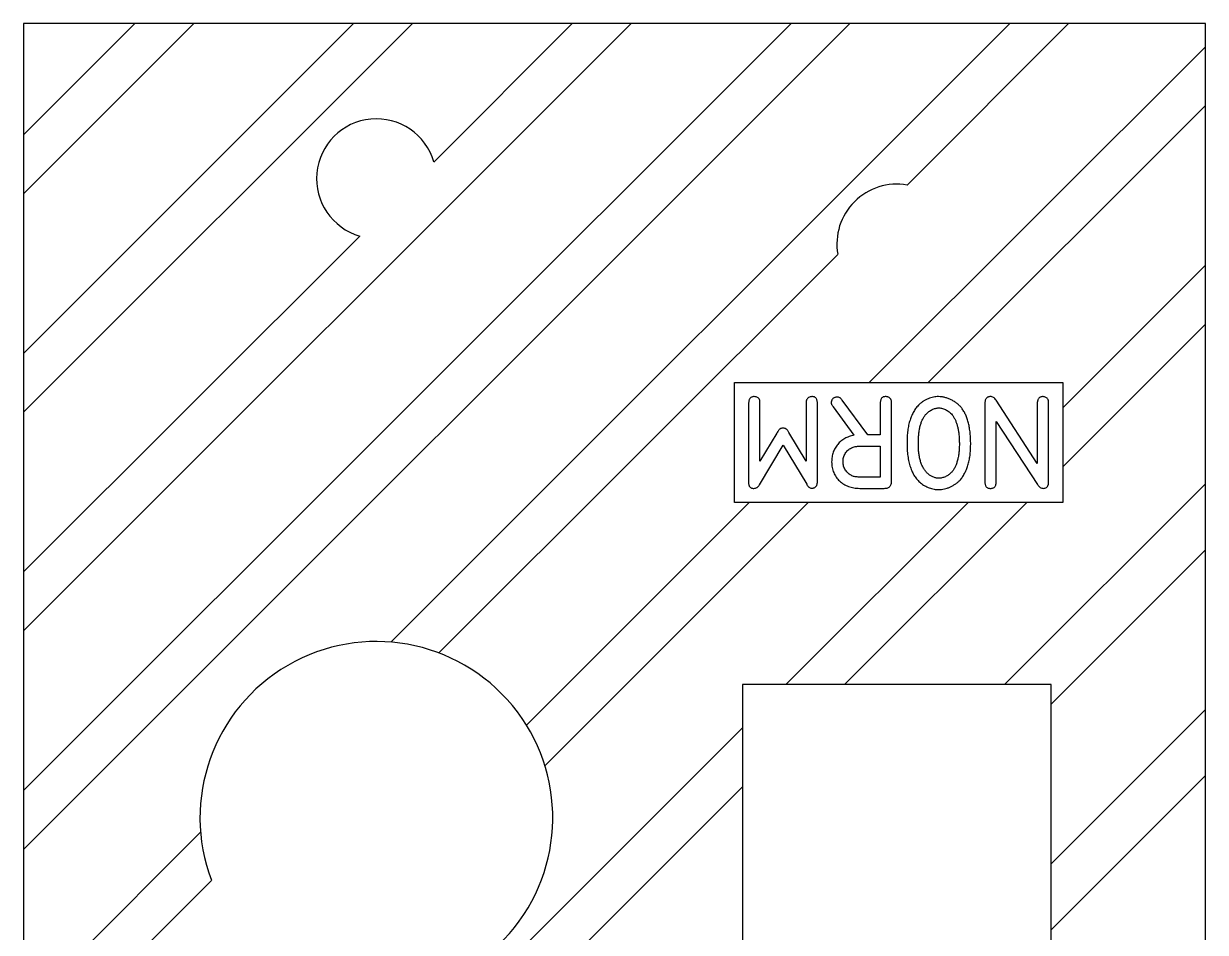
# Model space of a CAD drawing. Header units: inches. Extents: x -1.74 to 2.38, y -4.83 to 1.06.
# Drawn here: x -1.738 to -0.062, y -0.226 to 1.062 of the extents above; entities that cross this region are included whole.
import ezdxf

# ---------------------------------------------------------------- set-up
doc = ezdxf.new("R2010")
doc.units = ezdxf.units.IN
doc.header["$MEASUREMENT"] = 0

msp = doc.modelspace()

# ---------------------------------------------------------------- linework, layer by layer
at = {"color": 1, "linetype": 'Continuous', "lineweight": 25}
for p, q in [((-1.1863, 1.0625), (-1.7375, 0.5113)), ((-1.7375, 0.5948), (-1.2698, 1.0625)), ((-0.8763, 1.0625), (-1.7375, 0.2013)), ((-1.7375, -0.0252), (-0.6498, 1.0625)), ((-0.5663, 1.0625), (-1.7375, -0.1087)), ((-0.0625, 1.0625), (-1.7375, 1.0625)), ((-1.4963, 1.0625), (-1.7375, 0.8213)), ((-1.7375, 1.0625), (-1.7375, -3.3125)), ((-1.7375, 0.9048), (-1.5798, 1.0625)), ((-1.217, 0.1854), (-0.3398, 1.0625)), ((-1.1561, 0.8662), (-0.9598, 1.0625)), ((-0.2563, 1.0625), (-0.4853, 0.8335)), ((-0.0625, -4.2575), (-0.0625, 1.0625)), ((-0.5388, 0.5535), (-0.0625, 1.0298)), ((-0.0625, 0.9463), (-0.4553, 0.5535)), ((-1.7375, 0.2848), (-1.261, 0.7613)), ((-0.5835, 0.7353), (-1.1488, 0.17)), ((-0.2647, 0.5176), (-0.0625, 0.7198)), ((-0.0625, 0.6363), (-0.2647, 0.4341)), ((-0.7299, 0.5535), (-0.2647, 0.5535)), ((-0.7299, 0.3834), (-0.7299, 0.5535)), ((-0.2647, 0.5535), (-0.2647, 0.3834)), ((-0.7099, 0.5246), (-0.7099, 0.4119)), ((-0.6938, 0.4422), (-0.6938, 0.5237)), ((-0.6284, 0.5233), (-0.6284, 0.4422)), ((-0.6123, 0.414), (-0.6123, 0.5229)), ((-0.5407, 0.4792), (-0.5771, 0.5284)), ((-0.5234, 0.523), (-0.5234, 0.4792)), ((-0.5074, 0.4147), (-0.5074, 0.5222)), ((-0.375, 0.5244), (-0.375, 0.4131)), ((-0.3008, 0.4385), (-0.3589, 0.5284)), ((-0.3008, 0.5242), (-0.3008, 0.4385)), ((-0.2847, 0.4135), (-0.2847, 0.523)), ((-0.5899, 0.5189), (-0.5606, 0.4787)), ((-0.3589, 0.4138), (-0.3589, 0.4982)), ((-0.3589, 0.4982), (-0.3006, 0.409)), ((-0.6699, 0.4818), (-0.6938, 0.4422)), ((-0.6284, 0.4422), (-0.6527, 0.4828)), ((-0.5234, 0.4792), (-0.5407, 0.4792)), ((-0.6946, 0.4086), (-0.6611, 0.4648)), ((-0.6611, 0.4648), (-0.6276, 0.4093)), ((-0.5515, 0.4632), (-0.5234, 0.4632)), ((-0.5234, 0.4632), (-0.5234, 0.4195)), ((-0.5234, 0.4195), (-0.5529, 0.4195)), ((-0.5523, 0.4034), (-0.5192, 0.4034)), ((-0.3473, 0.125), (-0.0625, 0.4098)), ((-0.4404, 0.4016), (-0.4404, 0.4016)), ((-1.0248, 0.0676), (-0.7089, 0.3834)), ((-0.6254, 0.3834), (-0.9987, 0.0101)), ((-0.2647, 0.3834), (-0.7299, 0.3834)), ((-0.6573, 0.125), (-0.3989, 0.3834)), ((-0.3154, 0.3834), (-0.5738, 0.125)), ((-0.0625, 0.3163), (-0.2812, 0.0975)), ((-0.7188, 0.125), (-0.7188, -0.6)), ((-0.2812, 0.125), (-0.7188, 0.125)), ((-0.2812, -0.6), (-0.2812, 0.125)), ((-0.2812, -0.1289), (-0.0625, 0.0898)), ((-1.7375, -0.9552), (-0.7188, 0.0636)), ((-0.0625, -0.0037), (-0.2812, -0.2225)), ((-0.7188, -0.02), (-1.7375, -1.0387)), ((-1.7375, -0.3352), (-1.4867, -0.0843)), ((-1.4712, -0.1525), (-1.7375, -0.4187))]:
    msp.add_line(p, q, dxfattribs=at)
for centre, radius, start, end in [((-1.2375, 0.8427), 0.0848, 16.1282, 253.8718), ((-0.5, 0.75), 0.0848, 80.0279, 189.9721), ((-1.2375, -0.0638), 0.25, 238.3062, 200.7721)]:
    msp.add_arc(centre, radius, start, end, dxfattribs=at)
for points, knots in [([(-0.702, 0.5335), (-0.7026, 0.5335), (-0.7037, 0.5334), (-0.7053, 0.533), (-0.7066, 0.5323), (-0.7078, 0.5313), (-0.7087, 0.53), (-0.7093, 0.5284), (-0.7097, 0.5266), (-0.7098, 0.5253), (-0.7099, 0.5246)], [0, 0, 0, 0, 0.1327132, 0.2522645, 0.3639027, 0.4724045, 0.5852767, 0.7083623, 0.8462117, 1, 1, 1, 1]), ([(-0.6944, 0.5295), (-0.6948, 0.5301), (-0.6956, 0.5313), (-0.6973, 0.5325), (-0.6995, 0.5333), (-0.7011, 0.5334), (-0.702, 0.5335)], [0, 0, 0, 0, 0.230738, 0.462129, 0.711791, 1, 1, 1, 1]), ([(-0.6938, 0.5237), (-0.6938, 0.5244), (-0.6938, 0.5257), (-0.694, 0.5273), (-0.6941, 0.5286), (-0.6943, 0.5292), (-0.6944, 0.5295)], [0, 0, 0, 0, 0.373746, 0.642778, 0.836324, 1, 1, 1, 1]), ([(-0.6277, 0.5291), (-0.6278, 0.5288), (-0.628, 0.528), (-0.6283, 0.5268), (-0.6284, 0.5252), (-0.6284, 0.524), (-0.6284, 0.5233)], [0, 0, 0, 0, 0.1955335, 0.3951888, 0.6479947, 1, 1, 1, 1]), ([(-0.6202, 0.5335), (-0.621, 0.5335), (-0.6226, 0.5333), (-0.6248, 0.5324), (-0.6266, 0.531), (-0.6273, 0.5298), (-0.6277, 0.5291)], [0, 0, 0, 0, 0.264173, 0.52785, 0.771962, 1, 1, 1, 1]), ([(-0.6123, 0.5229), (-0.6124, 0.5238), (-0.6124, 0.5254), (-0.6127, 0.5276), (-0.6133, 0.5295), (-0.6142, 0.531), (-0.6153, 0.5323), (-0.6167, 0.5331), (-0.6184, 0.5335), (-0.6196, 0.5335), (-0.6202, 0.5335)], [0, 0, 0, 0, 0.16895, 0.315731, 0.445127, 0.5584, 0.663647, 0.767004, 0.877117, 1, 1, 1, 1]), ([(-0.5846, 0.5329), (-0.5851, 0.5328), (-0.5862, 0.5327), (-0.5878, 0.5323), (-0.5892, 0.5316), (-0.5904, 0.5307), (-0.5915, 0.5295), (-0.5922, 0.5282), (-0.5927, 0.5267), (-0.5928, 0.5256), (-0.5928, 0.5251)], [0, 0, 0, 0, 0.1356461, 0.2617212, 0.3844609, 0.5063939, 0.6291335, 0.7479983, 0.8710673, 1, 1, 1, 1]), ([(-0.5928, 0.5251), (-0.5928, 0.5247), (-0.5927, 0.5238), (-0.5924, 0.5224), (-0.5917, 0.5211), (-0.591, 0.5203), (-0.5907, 0.5199)], [0, 0, 0, 0, 0.226314, 0.465329, 0.719634, 1, 1, 1, 1]), ([(-0.5907, 0.5199), (-0.5905, 0.5197), (-0.5902, 0.5194), (-0.59, 0.5191), (-0.5899, 0.5189)], [0, 0, 0, 0, 0.599388, 1, 1, 1, 1]), ([(-0.5771, 0.5284), (-0.5774, 0.5288), (-0.578, 0.5296), (-0.5789, 0.5306), (-0.5798, 0.5314), (-0.5809, 0.5322), (-0.5825, 0.5328), (-0.5839, 0.5328), (-0.5846, 0.5329)], [0, 0, 0, 0, 0.167316, 0.314257, 0.44369, 0.554631, 0.763519, 1, 1, 1, 1]), ([(-0.5155, 0.5335), (-0.5161, 0.5335), (-0.5173, 0.5335), (-0.519, 0.5331), (-0.5204, 0.5323), (-0.5216, 0.5311), (-0.5224, 0.5295), (-0.523, 0.5276), (-0.5234, 0.5254), (-0.5234, 0.5238), (-0.5234, 0.523)], [0, 0, 0, 0, 0.122837, 0.234702, 0.33802, 0.443195, 0.556426, 0.685775, 0.832502, 1, 1, 1, 1]), ([(-0.5076, 0.5276), (-0.5077, 0.5281), (-0.5079, 0.5289), (-0.5085, 0.53), (-0.5093, 0.5311), (-0.5103, 0.5319), (-0.5114, 0.5326), (-0.5127, 0.5331), (-0.5141, 0.5335), (-0.515, 0.5335), (-0.5155, 0.5335)], [0, 0, 0, 0, 0.123366, 0.242353, 0.362472, 0.483883, 0.610359, 0.735567, 0.865265, 1, 1, 1, 1]), ([(-0.5074, 0.5222), (-0.5074, 0.523), (-0.5073, 0.5242), (-0.5074, 0.5258), (-0.5074, 0.5268), (-0.5075, 0.5274), (-0.5076, 0.5276)], [0, 0, 0, 0, 0.430216, 0.695917, 0.868123, 1, 1, 1, 1]), ([(-0.4682, 0.5224), (-0.4696, 0.5209), (-0.4724, 0.5178), (-0.4759, 0.5125), (-0.4789, 0.5066), (-0.4813, 0.5001), (-0.4832, 0.493), (-0.4845, 0.4852), (-0.4853, 0.4768), (-0.4854, 0.471), (-0.4854, 0.4681)], [0, 0, 0, 0, 0.1049171, 0.2129477, 0.3252539, 0.4434431, 0.5691427, 0.7031781, 0.8465565, 1, 1, 1, 1]), ([(-0.4408, 0.5335), (-0.442, 0.5335), (-0.4444, 0.5334), (-0.448, 0.5328), (-0.4517, 0.5319), (-0.4553, 0.5305), (-0.4588, 0.529), (-0.4622, 0.527), (-0.4653, 0.5249), (-0.4672, 0.5232), (-0.4682, 0.5224)], [0, 0, 0, 0, 0.119017, 0.240186, 0.364724, 0.492817, 0.622161, 0.748262, 0.874612, 1, 1, 1, 1]), ([(-0.4078, 0.5172), (-0.4088, 0.5184), (-0.4108, 0.5207), (-0.4144, 0.5238), (-0.4183, 0.5265), (-0.4226, 0.5289), (-0.4271, 0.5309), (-0.4316, 0.5324), (-0.4362, 0.5333), (-0.4392, 0.5334), (-0.4408, 0.5335)], [0, 0, 0, 0, 0.121092, 0.243919, 0.369915, 0.501016, 0.631465, 0.757614, 0.879349, 1, 1, 1, 1]), ([(-0.3673, 0.5335), (-0.3678, 0.5335), (-0.369, 0.5335), (-0.3705, 0.533), (-0.3719, 0.5323), (-0.373, 0.5313), (-0.3739, 0.5299), (-0.3745, 0.5284), (-0.3749, 0.5265), (-0.3749, 0.5251), (-0.375, 0.5244)], [0, 0, 0, 0, 0.1296809, 0.2465261, 0.3585085, 0.4662172, 0.5789732, 0.7024736, 0.843136, 1, 1, 1, 1]), ([(-0.3589, 0.5284), (-0.3595, 0.5292), (-0.3606, 0.5307), (-0.3627, 0.5324), (-0.3649, 0.5334), (-0.3665, 0.5335), (-0.3673, 0.5335)], [0, 0, 0, 0, 0.290034, 0.543231, 0.774596, 1, 1, 1, 1]), ([(-0.2926, 0.5335), (-0.2933, 0.5335), (-0.2944, 0.5334), (-0.2961, 0.533), (-0.2975, 0.5322), (-0.2986, 0.5312), (-0.2996, 0.5298), (-0.3002, 0.5282), (-0.3006, 0.5263), (-0.3007, 0.5249), (-0.3008, 0.5242)], [0, 0, 0, 0, 0.132034, 0.251784, 0.362202, 0.471052, 0.584396, 0.708722, 0.845624, 1, 1, 1, 1]), ([(-0.2855, 0.5295), (-0.2859, 0.5301), (-0.2867, 0.5313), (-0.2884, 0.5326), (-0.2904, 0.5333), (-0.2919, 0.5335), (-0.2926, 0.5335)], [0, 0, 0, 0, 0.247187, 0.485102, 0.729915, 1, 1, 1, 1]), ([(-0.2847, 0.523), (-0.2847, 0.5239), (-0.2847, 0.5253), (-0.2848, 0.5271), (-0.2851, 0.5285), (-0.2854, 0.5292), (-0.2855, 0.5295)], [0, 0, 0, 0, 0.376449, 0.639047, 0.831738, 1, 1, 1, 1]), ([(-0.4693, 0.4671), (-0.4693, 0.4694), (-0.4692, 0.474), (-0.4688, 0.4805), (-0.4679, 0.4865), (-0.4668, 0.492), (-0.4652, 0.4969), (-0.4633, 0.5013), (-0.4611, 0.5054), (-0.4593, 0.5077), (-0.4584, 0.5088)], [0, 0, 0, 0, 0.161185, 0.309885, 0.446706, 0.572256, 0.688604, 0.79819, 0.901391, 1, 1, 1, 1]), ([(-0.4584, 0.5088), (-0.4578, 0.5095), (-0.4566, 0.5107), (-0.4545, 0.5123), (-0.4523, 0.5138), (-0.45, 0.5151), (-0.4476, 0.5161), (-0.4452, 0.5168), (-0.4428, 0.5174), (-0.4412, 0.5174), (-0.4404, 0.5175)], [0, 0, 0, 0, 0.125943, 0.253592, 0.381875, 0.513444, 0.642703, 0.765426, 0.885106, 1, 1, 1, 1]), ([(-0.4404, 0.5175), (-0.4395, 0.5174), (-0.4376, 0.5173), (-0.4349, 0.5167), (-0.4322, 0.5158), (-0.4296, 0.5145), (-0.427, 0.5129), (-0.4246, 0.511), (-0.4225, 0.5089), (-0.4212, 0.5073), (-0.4206, 0.5065)], [0, 0, 0, 0, 0.116371, 0.233648, 0.355137, 0.482644, 0.612358, 0.740459, 0.869445, 1, 1, 1, 1]), ([(-0.4206, 0.5065), (-0.4198, 0.5053), (-0.4182, 0.5029), (-0.4163, 0.499), (-0.4147, 0.4946), (-0.4134, 0.4898), (-0.4124, 0.4846), (-0.4117, 0.479), (-0.4113, 0.4728), (-0.4112, 0.4685), (-0.4112, 0.4663)], [0, 0, 0, 0, 0.100096, 0.204761, 0.314883, 0.431713, 0.556714, 0.693411, 0.840791, 1, 1, 1, 1]), ([(-0.3951, 0.4658), (-0.3952, 0.4686), (-0.3952, 0.4739), (-0.3958, 0.4816), (-0.3968, 0.4889), (-0.3981, 0.4956), (-0.3999, 0.5018), (-0.4021, 0.5074), (-0.4047, 0.5126), (-0.4068, 0.5157), (-0.4078, 0.5172)], [0, 0, 0, 0, 0.1531172, 0.297146, 0.4320185, 0.5592173, 0.6787301, 0.7909719, 0.8980083, 1, 1, 1, 1]), ([(-0.6609, 0.4887), (-0.6614, 0.4887), (-0.6623, 0.4887), (-0.6635, 0.4885), (-0.6646, 0.4881), (-0.6657, 0.4876), (-0.6666, 0.4866), (-0.6676, 0.4854), (-0.6687, 0.4837), (-0.6695, 0.4825), (-0.6699, 0.4818)], [0, 0, 0, 0, 0.112445, 0.21645, 0.311298, 0.402519, 0.505251, 0.638112, 0.803125, 1, 1, 1, 1]), ([(-0.6527, 0.4828), (-0.653, 0.4834), (-0.6537, 0.4844), (-0.6547, 0.4857), (-0.6556, 0.4868), (-0.6568, 0.4878), (-0.6586, 0.4886), (-0.6601, 0.4887), (-0.6609, 0.4887)], [0, 0, 0, 0, 0.17998, 0.334171, 0.464622, 0.571081, 0.770118, 1, 1, 1, 1]), ([(-0.5606, 0.4787), (-0.5618, 0.4784), (-0.5641, 0.4779), (-0.5675, 0.4769), (-0.5706, 0.4756), (-0.5736, 0.4742), (-0.5764, 0.4724), (-0.579, 0.4705), (-0.5814, 0.4683), (-0.5836, 0.4658), (-0.5856, 0.4632), (-0.5873, 0.4605), (-0.5888, 0.4576), (-0.59, 0.4545), (-0.591, 0.4513), (-0.5917, 0.448), (-0.5921, 0.4445), (-0.5922, 0.4421), (-0.5922, 0.4409)], [0, 0, 0, 0, 0.067307, 0.132242, 0.195089, 0.256291, 0.317049, 0.37758, 0.437947, 0.499058, 0.559905, 0.6205, 0.681231, 0.741734, 0.803845, 0.867333, 0.932553, 1, 1, 1, 1]), ([(-0.5761, 0.4411), (-0.5761, 0.4422), (-0.576, 0.4442), (-0.5754, 0.4473), (-0.5743, 0.4502), (-0.5729, 0.4529), (-0.5711, 0.4554), (-0.5691, 0.4575), (-0.5667, 0.4595), (-0.5649, 0.4604), (-0.564, 0.4609)], [0, 0, 0, 0, 0.129766, 0.254879, 0.378796, 0.503888, 0.628963, 0.751585, 0.874137, 1, 1, 1, 1]), ([(-0.564, 0.4609), (-0.5632, 0.4613), (-0.5615, 0.4621), (-0.5593, 0.4627), (-0.5573, 0.4629), (-0.5556, 0.4631), (-0.5536, 0.4631), (-0.5522, 0.4631), (-0.5515, 0.4632)], [0, 0, 0, 0, 0.211517, 0.424706, 0.540005, 0.674698, 0.828583, 1, 1, 1, 1]), ([(-0.4854, 0.4681), (-0.4854, 0.4664), (-0.4854, 0.4631), (-0.4851, 0.4584), (-0.4848, 0.4538), (-0.4843, 0.4494), (-0.4836, 0.4451), (-0.4828, 0.4411), (-0.4819, 0.4373), (-0.4807, 0.4336), (-0.4795, 0.4301), (-0.478, 0.4269), (-0.4765, 0.4238), (-0.4747, 0.4209), (-0.4728, 0.4182), (-0.4708, 0.4157), (-0.4686, 0.4133), (-0.467, 0.4119), (-0.4662, 0.4112)], [0, 0, 0, 0, 0.0804308, 0.1577442, 0.2319752, 0.3037884, 0.3726824, 0.4389106, 0.5029704, 0.5646876, 0.6241087, 0.6815955, 0.7373862, 0.7919317, 0.8451675, 0.8974794, 0.9488813, 1, 1, 1, 1]), ([(-0.456, 0.4243), (-0.4571, 0.4254), (-0.4593, 0.4276), (-0.462, 0.4317), (-0.4643, 0.4362), (-0.4662, 0.4413), (-0.4677, 0.447), (-0.4686, 0.4532), (-0.4693, 0.4599), (-0.4693, 0.4646), (-0.4693, 0.4671)], [0, 0, 0, 0, 0.100871, 0.205152, 0.314772, 0.432547, 0.558901, 0.694635, 0.841464, 1, 1, 1, 1]), ([(-0.4112, 0.4663), (-0.4112, 0.464), (-0.4113, 0.4597), (-0.4119, 0.4533), (-0.4128, 0.4475), (-0.4141, 0.442), (-0.4157, 0.4371), (-0.4177, 0.4327), (-0.42, 0.4288), (-0.4218, 0.4267), (-0.4228, 0.4257)], [0, 0, 0, 0, 0.156015, 0.302721, 0.440716, 0.570083, 0.690884, 0.801727, 0.904106, 1, 1, 1, 1]), ([(-0.4106, 0.4146), (-0.4094, 0.4161), (-0.4069, 0.4191), (-0.4038, 0.4243), (-0.4011, 0.43), (-0.3989, 0.4362), (-0.3972, 0.443), (-0.396, 0.4502), (-0.3953, 0.4579), (-0.3952, 0.4631), (-0.3951, 0.4658)], [0, 0, 0, 0, 0.105705, 0.215134, 0.329018, 0.449631, 0.576639, 0.710541, 0.851416, 1, 1, 1, 1]), ([(-0.5922, 0.4409), (-0.5921, 0.4395), (-0.592, 0.4369), (-0.5915, 0.433), (-0.5906, 0.4293), (-0.5893, 0.4258), (-0.5878, 0.4225), (-0.5858, 0.4194), (-0.5836, 0.4165), (-0.581, 0.4139), (-0.5782, 0.4115), (-0.5751, 0.4094), (-0.5718, 0.4076), (-0.5683, 0.4061), (-0.5646, 0.4049), (-0.5607, 0.4041), (-0.5565, 0.4036), (-0.5537, 0.4035), (-0.5523, 0.4034)], [0, 0, 0, 0, 0.066973, 0.130798, 0.192516, 0.252737, 0.311919, 0.370508, 0.42962, 0.489933, 0.550435, 0.610788, 0.671641, 0.733202, 0.796041, 0.861499, 0.929372, 1, 1, 1, 1]), ([(-0.5634, 0.4213), (-0.5643, 0.4218), (-0.5662, 0.4227), (-0.5686, 0.4246), (-0.5708, 0.4268), (-0.5727, 0.4293), (-0.5742, 0.432), (-0.5753, 0.4349), (-0.576, 0.4379), (-0.5761, 0.44), (-0.5761, 0.4411)], [0, 0, 0, 0, 0.125938, 0.24876, 0.372828, 0.498156, 0.624094, 0.747043, 0.871982, 1, 1, 1, 1]), ([(-0.5529, 0.4195), (-0.554, 0.4195), (-0.556, 0.4195), (-0.5589, 0.4198), (-0.5613, 0.4204), (-0.5627, 0.421), (-0.5634, 0.4213)], [0, 0, 0, 0, 0.316721, 0.566805, 0.782691, 1, 1, 1, 1]), ([(-0.4404, 0.4177), (-0.441, 0.4177), (-0.4424, 0.4178), (-0.4444, 0.4181), (-0.4465, 0.4187), (-0.4493, 0.4198), (-0.4526, 0.4215), (-0.4549, 0.4233), (-0.456, 0.4243)], [0.0003825, 0.0003825, 0.0003825, 0.0003825, 0.1152659, 0.2343175, 0.3582089, 0.4887804, 0.7484984, 1, 1, 1, 1]), ([(-0.4228, 0.4257), (-0.4233, 0.4251), (-0.4245, 0.4239), (-0.4265, 0.4224), (-0.4287, 0.4211), (-0.431, 0.4199), (-0.4334, 0.419), (-0.4358, 0.4182), (-0.4381, 0.4178), (-0.4396, 0.4177), (-0.4404, 0.4177)], [0, 0, 0, 0, 0.1233718, 0.2488697, 0.3785628, 0.5115228, 0.6437045, 0.7676051, 0.8867564, 0.9996268, 0.9996268, 0.9996268, 0.9996268]), ([(-0.7099, 0.4119), (-0.7099, 0.4112), (-0.7099, 0.4099), (-0.7096, 0.4081), (-0.7091, 0.4066), (-0.7082, 0.4053), (-0.7071, 0.4044), (-0.7057, 0.4038), (-0.7041, 0.4034), (-0.703, 0.4034), (-0.7024, 0.4034)], [0, 0, 0, 0, 0.157138, 0.293657, 0.413846, 0.522798, 0.630234, 0.741011, 0.86118, 1, 1, 1, 1]), ([(-0.7024, 0.4034), (-0.7016, 0.4034), (-0.7001, 0.4035), (-0.6984, 0.4042), (-0.6972, 0.4051), (-0.6964, 0.4061), (-0.6955, 0.4072), (-0.6949, 0.4081), (-0.6946, 0.4086)], [0, 0, 0, 0, 0.23655, 0.442392, 0.550927, 0.680922, 0.827996, 1, 1, 1, 1]), ([(-0.6276, 0.4093), (-0.6274, 0.4088), (-0.6269, 0.4079), (-0.626, 0.4067), (-0.6252, 0.4057), (-0.6241, 0.4047), (-0.6226, 0.4039), (-0.6213, 0.4038), (-0.6206, 0.4038)], [0, 0, 0, 0, 0.180976, 0.334663, 0.468125, 0.579895, 0.780988, 1, 1, 1, 1]), ([(-0.6206, 0.4038), (-0.6199, 0.4038), (-0.6187, 0.4038), (-0.6169, 0.4043), (-0.6154, 0.4051), (-0.6143, 0.4063), (-0.6133, 0.4077), (-0.6127, 0.4095), (-0.6124, 0.4117), (-0.6124, 0.4132), (-0.6123, 0.414)], [0, 0, 0, 0, 0.1314, 0.247774, 0.354267, 0.461615, 0.572866, 0.697925, 0.838731, 1, 1, 1, 1]), ([(-0.5192, 0.4034), (-0.5182, 0.4034), (-0.5164, 0.4034), (-0.5138, 0.4038), (-0.5116, 0.4046), (-0.5099, 0.4059), (-0.5086, 0.4076), (-0.5077, 0.4096), (-0.5073, 0.412), (-0.5073, 0.4138), (-0.5074, 0.4147)], [0, 0, 0, 0, 0.152563, 0.285872, 0.403042, 0.511865, 0.618926, 0.7312, 0.856993, 1, 1, 1, 1]), ([(-0.4662, 0.4112), (-0.4653, 0.4105), (-0.4634, 0.409), (-0.4603, 0.4071), (-0.4571, 0.4055), (-0.4538, 0.4041), (-0.4505, 0.403), (-0.4471, 0.4022), (-0.4437, 0.4017), (-0.4415, 0.4016), (-0.4404, 0.4016)], [0, 0, 0, 0, 0.128897, 0.256024, 0.383031, 0.510763, 0.636864, 0.759967, 0.880017, 1, 1, 1, 1]), ([(-0.4404, 0.4016), (-0.4391, 0.4017), (-0.4364, 0.4018), (-0.4324, 0.4025), (-0.4285, 0.4036), (-0.4245, 0.4051), (-0.4207, 0.4071), (-0.417, 0.4093), (-0.4137, 0.4118), (-0.4116, 0.4137), (-0.4106, 0.4146)], [0, 0, 0, 0, 0.1180931, 0.2389474, 0.3628307, 0.4912953, 0.6214284, 0.7489627, 0.8747164, 1, 1, 1, 1]), ([(-0.375, 0.4131), (-0.375, 0.4123), (-0.3749, 0.4108), (-0.3746, 0.4088), (-0.374, 0.4071), (-0.3731, 0.4056), (-0.372, 0.4046), (-0.3705, 0.4038), (-0.3689, 0.4034), (-0.3677, 0.4034), (-0.3671, 0.4034)], [0, 0, 0, 0, 0.163938, 0.3064317, 0.4311862, 0.5416856, 0.6480555, 0.7546223, 0.8710988, 1, 1, 1, 1]), ([(-0.3671, 0.4034), (-0.3664, 0.4034), (-0.3651, 0.4035), (-0.3634, 0.4039), (-0.3619, 0.4046), (-0.3607, 0.4057), (-0.3598, 0.4072), (-0.3593, 0.4091), (-0.359, 0.4113), (-0.3589, 0.4129), (-0.3589, 0.4138)], [0, 0, 0, 0, 0.131008, 0.246734, 0.350557, 0.449595, 0.555441, 0.681283, 0.82667, 1, 1, 1, 1]), ([(-0.3006, 0.409), (-0.3002, 0.4085), (-0.2996, 0.4076), (-0.2986, 0.4064), (-0.2976, 0.4054), (-0.2963, 0.4044), (-0.2945, 0.4036), (-0.293, 0.4035), (-0.2922, 0.4034)], [0, 0, 0, 0, 0.169893, 0.318971, 0.452364, 0.567714, 0.780051, 1, 1, 1, 1]), ([(-0.2922, 0.4034), (-0.2915, 0.4035), (-0.2899, 0.4037), (-0.2878, 0.4047), (-0.286, 0.4061), (-0.2854, 0.4075), (-0.2851, 0.4082)], [0, 0, 0, 0, 0.257916, 0.515025, 0.763721, 1, 1, 1, 1]), ([(-0.2851, 0.4082), (-0.285, 0.4085), (-0.2848, 0.409), (-0.2847, 0.4101), (-0.2847, 0.4116), (-0.2847, 0.4128), (-0.2847, 0.4135)], [0, 0, 0, 0, 0.16399, 0.339564, 0.598586, 1, 1, 1, 1])]:
    msp.add_open_spline(points, degree=3, knots=knots, dxfattribs=at)

doc.saveas('drawing.dxf')
